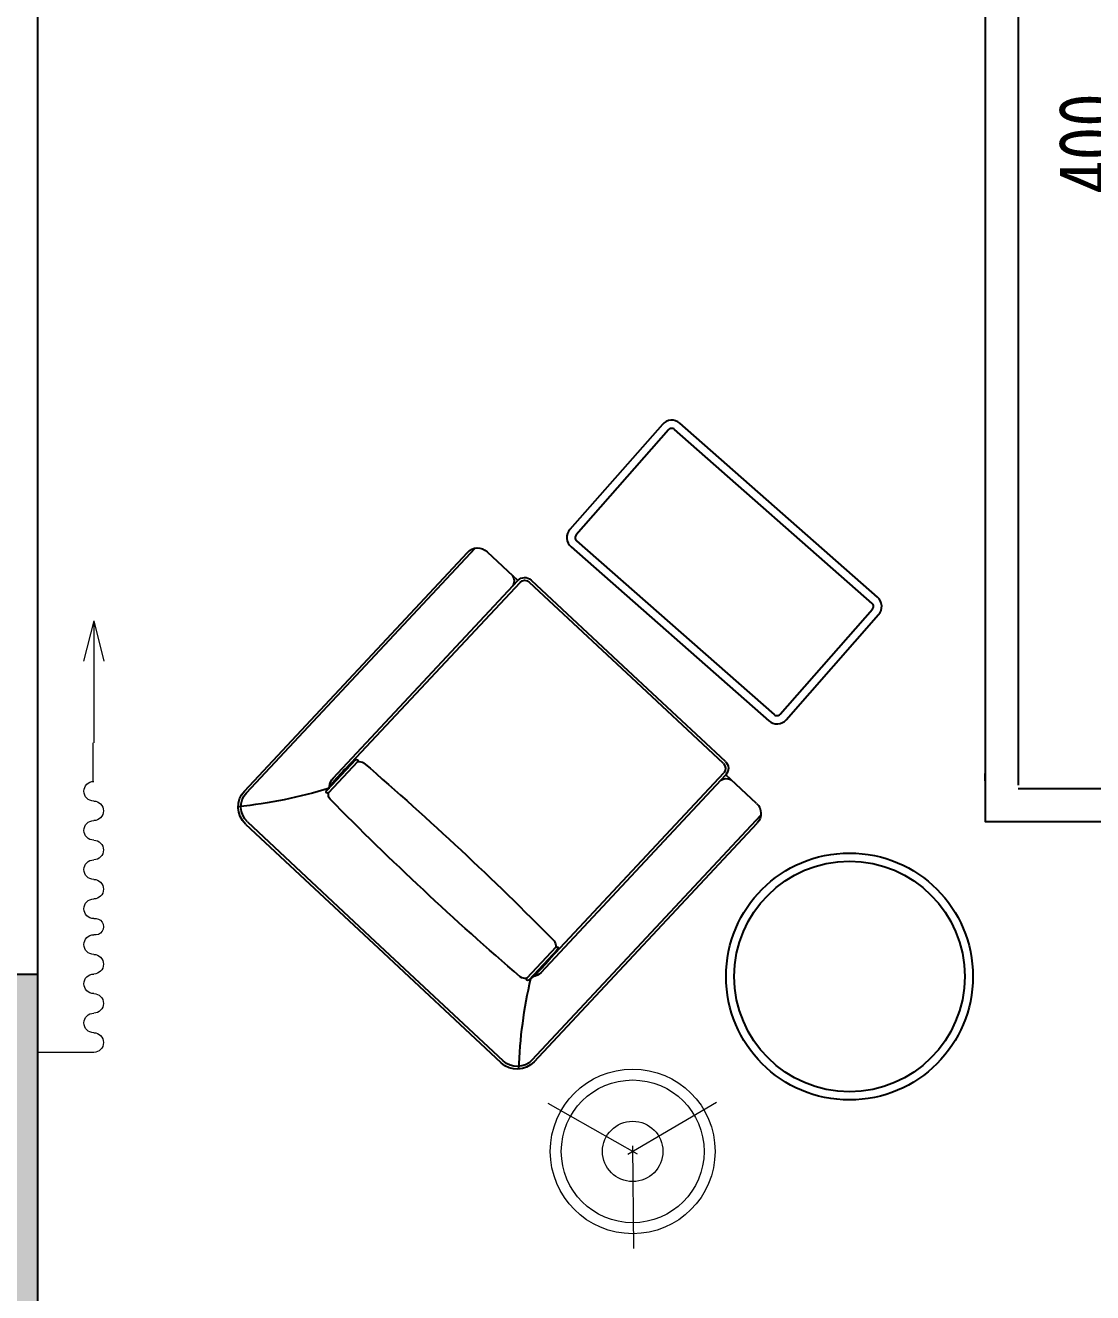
# Model space of a CAD drawing. Header units: millimetres. Extents: x -41640 to 3079702, y -5257903 to 68462.
# Drawn here: x -37602 to -35008, y 39634 to 42714 of the extents above; entities that cross this region are included whole.
import ezdxf

# ---------------------------------------------------------------- set-up
doc = ezdxf.new("R2010")
doc.units = ezdxf.units.MM
doc.header["$LTSCALE"] = 10
doc.layers.get('0').update_dxf_attribs({"color": 255})
doc.layers.get('Defpoints').update_dxf_attribs({"color": 255})
doc.layers.add('0008原建筑墙柱体', color=145, linetype='Continuous')
doc.layers.add('FURNITURE', color=2, linetype='Continuous', lineweight=5)
doc.layers.add('家具细县', color=144, linetype='Continuous', lineweight=5)
doc.styles.add('(图框)宋体', font='', dxfattribs={"width": 0.8})
doc.styles.get("Standard").update_dxf_attribs({"font": ''})
doc.styles.get('(图框)宋体').set_extended_font_data('SimSun')
doc.styles.get('Standard').set_extended_font_data('SimSun')
doc.dimstyles.get("Standard").update_dxf_attribs({"dimtxt": 0.18, "dimasz": 0.18, "dimexe": 0.18, "dimexo": 0.0625, "dimgap": 0.09, "dimtad": 0, "dimtih": 1, "dimtoh": 1, "dimdec": 4, "dimzin": 0, "dimdsep": 46, "dimtxsty": 'Standard', "dimcen": 0.09, "dimadec": 0, "dimazin": 0, "dimtfac": 1, "dimtdec": 4, "dimtofl": 0, "dimtmove": 0, "dimatfit": 3, "dimfxl": 1, "dimtolj": 1, "dimtzin": 0, "dimarcsym": 0})

# ---------------------------------------------------------------- blocks, each defined once
blk = doc.blocks.new('trhrtjtyjtj')
at = {"layer": '家具细县', "color": 8}
for p, q in [((2098036.7, -4929740.1), (2097901.1, -4929740.1)), ((2098034.5, -4930492.8), (2098034.5, -4930398.7)), ((2098036.7, -4930789.3), (2098036.7, -4930492.8)), ((2098036.7, -4930789.3), (2098011.9, -4930690.6)), ((2098036.7, -4930789.3), (2098061.5, -4930690.6))]:
    blk.add_line(p, q, dxfattribs=at)
for centre, radius, start, end in [((2098036.7, -4929764), 23.8, 270, 90), ((2098036.7, -4929811.6), 23.8, 90, 270), ((2098036.7, -4929859.2), 23.8, 270, 90), ((2098036.7, -4929906.8), 23.8, 90, 270), ((2098036.7, -4929954.4), 23.8, 270, 90), ((2098036.7, -4930002.1), 23.8, 90, 270), ((2098040.8, -4930045.6), 20.1, 258.2114, 101.7886), ((2098036.7, -4930089.1), 23.8, 90, 270), ((2098036.7, -4930136.7), 23.8, 270, 90), ((2098036.7, -4930184.3), 23.8, 90, 270), ((2098036.7, -4930232), 23.8, 270, 90), ((2098036.7, -4930279.6), 23.8, 90, 270), ((2098036.7, -4930327.2), 23.8, 270, 90), ((2098036.7, -4930374.8), 23.8, 90, 270)]:
    blk.add_arc(centre, radius, start, end, dxfattribs=at)
blk = doc.blocks.new('rthrtjhrtjrjr')
at = {"color": 45}
for p, q in [((2516639.4, -5106430.5), (2517014.4, -5106430.5)), ((2517389.4, -5106430.5), (2517014.4, -5106430.5)), ((2516589.4, -5106480.5), (2516589.4, -5107180.5)), ((2517439.4, -5106480.5), (2517439.4, -5107180.5)), ((2516619.4, -5107210.5), (2516709.5, -5107210.5)), ((2517409.4, -5107210.5), (2517319.3, -5107210.5)), ((2516729.5, -5107230.5), (2517014.4, -5107230.5)), ((2517299.3, -5107230.5), (2517014.4, -5107230.5))]:
    blk.add_line(p, q, dxfattribs=at)
at = {"color": 250}
for p, q in [((2516639.4, -5106436.5), (2517014.4, -5106436.5)), ((2517389.4, -5106436.5), (2517014.4, -5106436.5)), ((2516595.4, -5106480.5), (2516595.4, -5107198.5)), ((2517433.4, -5106480.5), (2517433.4, -5107198.5)), ((2516717.6, -5106600.5), (2516717.6, -5106600.5)), ((2516717.6, -5106691.6), (2516717.6, -5106600.6)), ((2516723.6, -5106691.6), (2516723.6, -5106600.6)), ((2517305.2, -5106691.6), (2517305.2, -5106600.6)), ((2517311.2, -5106600.5), (2517311.2, -5106600.5)), ((2517311.2, -5106691.6), (2517311.2, -5106600.6)), ((2516709.5, -5106630.5), (2516709.5, -5107210.5)), ((2517319.3, -5106630.5), (2517319.3, -5107210.5)), ((2516715.5, -5106666.4), (2516715.5, -5107210.5)), ((2517313.3, -5106666.4), (2517313.3, -5107210.5)), ((2516729.5, -5107224.5), (2517014.4, -5107224.5)), ((2517299.3, -5107224.5), (2517014.4, -5107224.5))]:
    blk.add_line(p, q, dxfattribs=at)
at = {"color": 45}
for centre, radius, start, end in [((2516639.4, -5106480.5), 50, 90, 180), ((2517389.4, -5106480.5), 50, 0, 90), ((2516619.4, -5107180.5), 30, 180, 270), ((2517409.4, -5107180.5), 30, 270, 0), ((2516729.5, -5107210.5), 20, 180, 270), ((2517299.3, -5107210.5), 20, 270, 0)]:
    blk.add_arc(centre, radius, start, end, dxfattribs=at)
at = {"color": 250}
for centre, radius, start, end in [((2516639.4, -5106480.5), 44, 90, 180), ((2517389.4, -5106480.5), 44, 0, 90), ((2515858.1, -5107099.9), 990.3, 29.6996, 41.2657), ((2518170.7, -5107099.9), 990.3, 138.7343, 150.0924), ((2517063.4, -5106644.4), 348.9, 172.7786, 187.7826), ((2516720.6, -5106600.6), 3, 0, 180), ((2516738.1, -5106610.1), 17.3, 99.0095, 146.5547), ((2517014.4, -5113478.1), 6890.7, 87.67934, 92.32066), ((2517290.7, -5106610.1), 17.3, 33.4453, 80.9905), ((2517308.2, -5106600.6), 3, 0, 180), ((2516965.4, -5106644.4), 348.9, 352.2174, 7.2214), ((2516739.5, -5106630.5), 30, 141.8397, 180), ((2517289.3, -5106630.5), 30, 0, 38.1603), ((2516720.6, -5106691.6), 3, 180, 0), ((2516738.1, -5106682.1), 17.3, 213.4453, 260.9905), ((2517014.4, -5099814.1), 6890.7, 267.67934, 272.32066), ((2517290.7, -5106682.1), 17.3, 279.0095, 326.5547), ((2517308.2, -5106691.6), 3, 180, 0), ((2516689.5, -5107190.5), 20, 270, 0), ((2517339.3, -5107190.5), 20, 180, 270), ((2516729.5, -5107210.5), 14, 180, 270), ((2517299.3, -5107210.5), 14, 270, 0)]:
    blk.add_arc(centre, radius, start, end, dxfattribs=at)
blk = doc.blocks.new('_ArchTick')
at = {"color": 0, "linetype": 'ByBlock', "const_width": 0.15}
blk.add_lwpolyline([(-0.5, -0.5), (0.5, 0.5)], dxfattribs=at)
blk = doc.blocks.new('*D648')
at = {"color": 250, "lineweight": -2}
for p, q in [((-34920.2, 42656.3), (-34920.2, 42196.3)), ((-34839.2, 42626.3), (-34950.2, 42626.3)), ((-34839.2, 42226.3), (-34950.2, 42226.3))]:
    blk.add_line(p, q, dxfattribs=at)
at = {"layer": 'Defpoints', "color": 0, "lineweight": 30}
for p in [(-34809.2, 42626.3), (-34920.2, 42226.3), (-34809.2, 42226.3)]:
    blk.add_point(p, dxfattribs=at)
at = {"color": 250, "lineweight": -2, "xscale": 30, "yscale": 30, "zscale": 30}
for p, rotation in [((-34920.2, 42626.3), 90), ((-34920.2, 42226.3), 270)]:
    blk.add_blockref('_ArchTick', p, dxfattribs=dict(at, rotation=rotation))
at = {"color": 45, "insert": (-35015.2, 42426.3), "char_height": 150, "attachment_point": 5, "rotation": 90, "style": '(图框)宋体', "bg_fill": 3, "box_fill_scale": 1.1, "bg_fill_color": 256, "bg_fill_true_color": 13158600, "bg_fill_transparency": 5537488}
blk.add_mtext('400', dxfattribs=at)
blk = doc.blocks.new('_Dot')
at = {"color": 0, "linetype": 'ByBlock', "lineweight": -2}
blk.add_line((-0.5, 0), (-1, 0), dxfattribs=at)
at = {"color": 0, "linetype": 'ByBlock', "const_width": 0.5}
blk.add_lwpolyline([(-0.25, 0, 1), (0.25, 0, 1)], format="xyb", close=True, dxfattribs=at)
blk = doc.blocks.new('DOT')
at = {"color": 0, "linetype": 'ByBlock'}
blk.add_line((-0.35, 0), (-1, 0), dxfattribs=at)
at = {"color": 0, "linetype": 'ByBlock', "const_width": 0.35}
blk.add_lwpolyline([(-0.175, 0, 1), (0.175, 0, 1)], format="xyb", close=True, dxfattribs=at)

msp = doc.modelspace()

# ---------------------------------------------------------------- hatches: boundary and pattern name
at = {"layer": '0008原建筑墙柱体'}
h = msp.add_hatch(color=252, dxfattribs=at)
h.paths.add_polyline_path([(-37571.3, 45967), (-37811.3, 45967), (-37811.3, 44607), (-37571.3, 44607)])
h.paths.add_polyline_path([(-37571.3, 40407), (-37811.3, 40407), (-37811.3, 39007), (-37571.3, 39007)])
h.paths.add_polyline_path([(-31371.3, 39607), (-37571.3, 39607), (-37571.3, 39407), (-31371.3, 39407)])
h.paths.add_polyline_path([(-32086.4, 39407), (-32345.9, 39407)], flags=17)

# ---------------------------------------------------------------- linework, layer by layer
at = {"color": 45}
msp.add_line((-37571.3, 40407), (-37571.3, 44607), dxfattribs=at)
at = {"color": 7}
for p, q in [((-37571.3, 40407), (-37811.3, 40407)), ((-37571.3, 39007), (-37571.3, 40407))]:
    msp.add_line(p, q, dxfattribs=at)
at = {"color": 45}
for points in [[(-34625.7, 44292.6), (-35269.1, 44292.6), (-35269.1, 40817.5)], [(-35269.1, 40877.3), (-35269.1, 40895.7)], [(-35269.1, 40817.5), (-35269.1, 40778.7), (-35212.2, 40778.7)], [(-35212.2, 40778.7), (-33332.5, 40778.7)]]:
    msp.add_lwpolyline(points, dxfattribs=at)
at = {"color": 250}
for points in [[(-34625.7, 44192.6), (-35189.1, 44192.6), (-35189.1, 40867.1)], [(-35189.1, 40858.7), (-33332.5, 40858.7)]]:
    msp.add_lwpolyline(points, dxfattribs=at)
at = {"color": 45, "ltscale": 0.5, "elevation": 0}
msp.add_lwpolyline([(-35530.8, 41323.9), (-36011.4, 41746.6, 0.414214), (-36053.7, 41743.9), (-36278.3, 41488.6, 0.414214), (-36275.5, 41446.2), (-35795, 41023.5, 0.414214), (-35752.7, 41026.2), (-35528.1, 41281.5, 0.414214)], format="xyb", close=True, dxfattribs=at)
at = {"color": 250, "ltscale": 0.5, "elevation": 0}
msp.add_lwpolyline([(-35544, 41308.9), (-36024.6, 41731.6, 0.414214), (-36038.7, 41730.7), (-36263.2, 41475.4, 0.414214), (-36262.3, 41461.2), (-35781.8, 41038.5, 0.414214), (-35767.7, 41039.4), (-35543.1, 41294.7, 0.414214)], format="xyb", close=True, dxfattribs=at)
at = {"color": 45}
msp.add_circle((-35598.9, 40402.1, 0), 300, dxfattribs=at)
at = {"color": 250}
msp.add_circle((-35598.9, 40402.1, 0), 280, dxfattribs=at)
at = {"layer": 'FURNITURE', "color": 45}
for p, q in [((-36114.2, 39970.4, 0), (-36331.4, 40093.4, 0)), ((-36137.3, 39970.2, 0), (-35922.2, 40096.8, 0)), ((-36125.9, 39990.3, 0), (-36123.9, 39740.7, 0)), ((-36125.9, 39990.3, 0), (-36123.9, 39740.7, 0))]:
    msp.add_line(p, q, dxfattribs=at)
for radius in [200.2, 73.4]:
    msp.add_circle((-36125.8, 39977, 0), radius, dxfattribs=at)
at = {"layer": 'FURNITURE', "color": 8}
msp.add_circle((-36125.8, 39977, 0), 173.5, dxfattribs=at)

# ---------------------------------------------------------------- block references
at = {"color": 45, "xscale": -1.13400000016053, "yscale": 1.13399999961257, "zscale": 1.134, "rotation": 136.932952728192}
msp.add_blockref('rthrtjhrtjrjr', (-6076171.1, -2240872.1, 0), dxfattribs=at)
at = {"color": 45, "xscale": -1, "rotation": 180}
msp.add_blockref('trhrtjtyjtj', (-2135472.4, -4889522.5), dxfattribs=at)

# ---------------------------------------------------------------- next in the draw order: dimensions: what is measured, and where the dimension line sits
at = {"color": 250}
dim = msp.add_linear_dim(base=(-34920.2, 42226.3), p1=(-34809.2, 42626.3), p2=(-34809.2, 42226.3), angle=90, dimstyle='Standard', override={"dimtxt": 150, "dimasz": 30, "dimexe": 30, "dimexo": 30, "dimgap": 20, "dimtad": 1, "dimtih": 0, "dimtoh": 0, "dimdec": 0, "dimzin": 8, "dimdsep": 44, "dimtxsty": '(图框)宋体', "dimblk": 'ArchTick', "dimcen": 0.6, "dimdle": 30, "dimclrd": 250, "dimclre": 250, "dimclrt": 45, "dimtdec": 0, "dimtofl": 1, "dimtmove": 1, "dimldrblk": 'DOT', "dimfxl": 150, "dimfxlon": 1, "dimtfill": 1, "dimtolj": 0, "dimtzin": 8, "dimarcsym": 1}, dxfattribs=at)
dim.commit()
dim.dimension.update_dxf_attribs({"geometry": '*D648', "text_midpoint": (-35015.2, 42426.3)})

doc.saveas('drawing.dxf')
